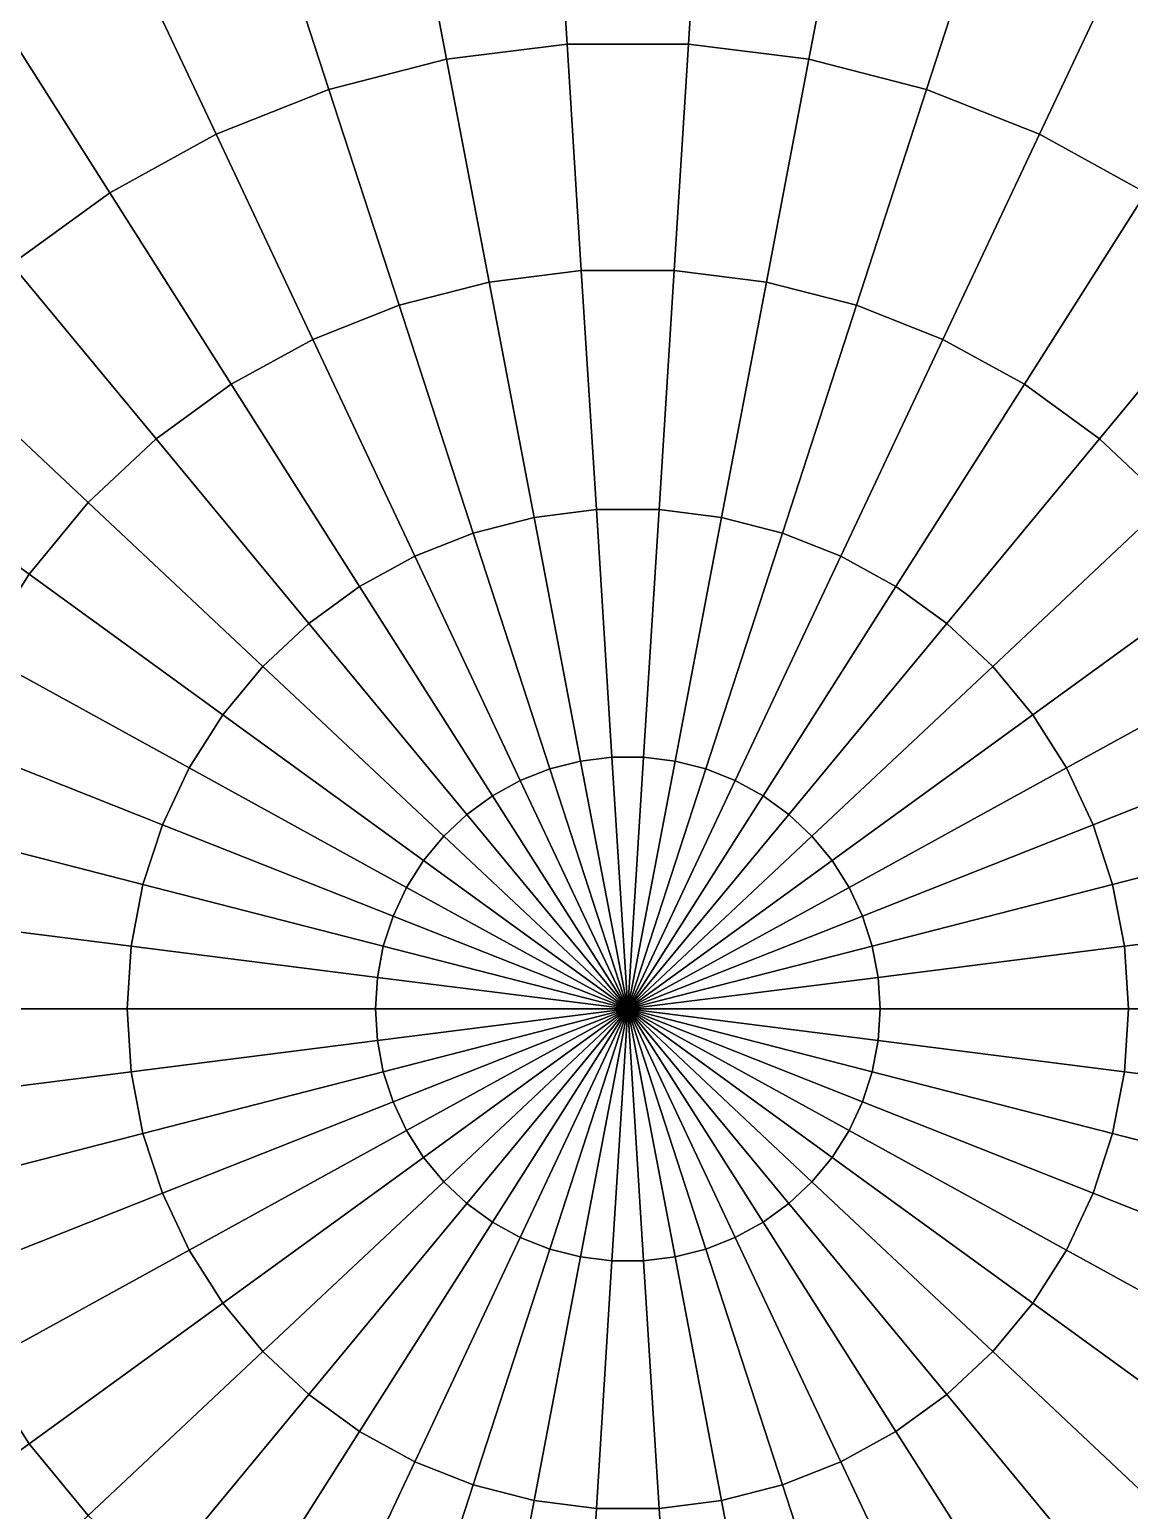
# Model space of a CAD drawing. Extents: x -1 to 5, y -1 to 5.
# Drawn here: x -0.309 to 0.259, y -0.259 to 0.507 of the extents above; entities that cross this region are included whole.
import ezdxf

# ---------------------------------------------------------------- set-up
doc = ezdxf.new("R2010")
doc.units = 0

msp = doc.modelspace()

# ---------------------------------------------------------------- linework, layer by layer
at = {"color": 31}
for points in [[(-0.0314, 0.49901, 0.86603), (-0.03822, 0.60756, 0.79335), (-0.11407, 0.59798, 0.79335), (-0.09369, 0.49114, 0.86603)], [(-0.03822, 0.60756, -0.79335), (-0.0314, 0.49901, -0.86603), (-0.09369, 0.49114, -0.86603), (-0.11407, 0.59798, -0.79335)], [(0.0314, 0.49901, 0.86603), (0.03822, 0.60756, 0.79335), (-0.03822, 0.60756, 0.79335), (-0.0314, 0.49901, 0.86603)], [(0.03822, 0.60756, -0.79335), (0.0314, 0.49901, -0.86603), (-0.0314, 0.49901, -0.86603), (-0.03822, 0.60756, -0.79335)], [(0.09369, 0.49114, 0.86603), (0.11407, 0.59798, 0.79335), (0.03822, 0.60756, 0.79335), (0.0314, 0.49901, 0.86603)], [(0.11407, 0.59798, -0.79335), (0.09369, 0.49114, -0.86603), (0.0314, 0.49901, -0.86603), (0.03822, 0.60756, -0.79335)], [(-0.09369, 0.49114, 0.86603), (-0.11407, 0.59798, 0.79335), (-0.18812, 0.57897, 0.79335), (-0.15451, 0.47553, 0.86603)], [(-0.11407, 0.59798, -0.79335), (-0.09369, 0.49114, -0.86603), (-0.15451, 0.47553, -0.86603), (-0.18812, 0.57897, -0.79335)], [(0.15451, 0.47553, 0.86603), (0.18812, 0.57897, 0.79335), (0.11407, 0.59798, 0.79335), (0.09369, 0.49114, 0.86603)], [(0.18812, 0.57897, -0.79335), (0.15451, 0.47553, -0.86603), (0.09369, 0.49114, -0.86603), (0.11407, 0.59798, -0.79335)], [(-0.15451, 0.47553, 0.86603), (-0.18812, 0.57897, 0.79335), (-0.2592, 0.55082, 0.79335), (-0.21289, 0.45241, 0.86603)], [(-0.18812, 0.57897, -0.79335), (-0.15451, 0.47553, -0.86603), (-0.21289, 0.45241, -0.86603), (-0.2592, 0.55082, -0.79335)], [(0.21289, 0.45241, 0.86603), (0.2592, 0.55082, 0.79335), (0.18812, 0.57897, 0.79335), (0.15451, 0.47553, 0.86603)], [(0.2592, 0.55082, -0.79335), (0.21289, 0.45241, -0.86603), (0.15451, 0.47553, -0.86603), (0.18812, 0.57897, -0.79335)], [(-0.21289, 0.45241, 0.86603), (-0.2592, 0.55082, 0.79335), (-0.32619, 0.51399, 0.79335), (-0.26791, 0.42216, 0.86603)], [(-0.2592, 0.55082, -0.79335), (-0.21289, 0.45241, -0.86603), (-0.26791, 0.42216, -0.86603), (-0.32619, 0.51399, -0.79335)], [(0.26791, 0.42216, 0.86603), (0.32619, 0.51399, 0.79335), (0.2592, 0.55082, 0.79335), (0.21289, 0.45241, 0.86603)], [(0.32619, 0.51399, -0.79335), (0.26791, 0.42216, -0.86603), (0.21289, 0.45241, -0.86603), (0.2592, 0.55082, -0.79335)], [(-0.26791, 0.42216, 0.86603), (-0.32619, 0.51399, 0.79335), (-0.38804, 0.46906, 0.79335), (-0.31871, 0.38526, 0.86603)], [(-0.32619, 0.51399, -0.79335), (-0.26791, 0.42216, -0.86603), (-0.31871, 0.38526, -0.86603), (-0.38804, 0.46906, -0.79335)], [(-0.02403, 0.38193, 0.92388), (-0.0314, 0.49901, 0.86603), (-0.09369, 0.49114, 0.86603), (-0.07171, 0.37591, 0.92388)], [(-0.0314, 0.49901, -0.86603), (-0.02403, 0.38193, -0.92388), (-0.07171, 0.37591, -0.92388), (-0.09369, 0.49114, -0.86603)], [(0.02403, 0.38193, 0.92388), (0.0314, 0.49901, 0.86603), (-0.0314, 0.49901, 0.86603), (-0.02403, 0.38193, 0.92388)], [(0.0314, 0.49901, -0.86603), (0.02403, 0.38193, -0.92388), (-0.02403, 0.38193, -0.92388), (-0.0314, 0.49901, -0.86603)], [(0.07171, 0.37591, 0.92388), (0.09369, 0.49114, 0.86603), (0.0314, 0.49901, 0.86603), (0.02403, 0.38193, 0.92388)], [(0.09369, 0.49114, -0.86603), (0.07171, 0.37591, -0.92388), (0.02403, 0.38193, -0.92388), (0.0314, 0.49901, -0.86603)], [(-0.07171, 0.37591, 0.92388), (-0.09369, 0.49114, 0.86603), (-0.15451, 0.47553, 0.86603), (-0.11826, 0.36395, 0.92388)], [(-0.09369, 0.49114, -0.86603), (-0.07171, 0.37591, -0.92388), (-0.11826, 0.36395, -0.92388), (-0.15451, 0.47553, -0.86603)], [(0.11826, 0.36395, 0.92388), (0.15451, 0.47553, 0.86603), (0.09369, 0.49114, 0.86603), (0.07171, 0.37591, 0.92388)], [(0.15451, 0.47553, -0.86603), (0.11826, 0.36395, -0.92388), (0.07171, 0.37591, -0.92388), (0.09369, 0.49114, -0.86603)], [(-0.11826, 0.36395, 0.92388), (-0.15451, 0.47553, 0.86603), (-0.21289, 0.45241, 0.86603), (-0.16294, 0.34626, 0.92388)], [(-0.15451, 0.47553, -0.86603), (-0.11826, 0.36395, -0.92388), (-0.16294, 0.34626, -0.92388), (-0.21289, 0.45241, -0.86603)], [(0.16294, 0.34626, 0.92388), (0.21289, 0.45241, 0.86603), (0.15451, 0.47553, 0.86603), (0.11826, 0.36395, 0.92388)], [(0.21289, 0.45241, -0.86603), (0.16294, 0.34626, -0.92388), (0.11826, 0.36395, -0.92388), (0.15451, 0.47553, -0.86603)], [(-0.16294, 0.34626, 0.92388), (-0.21289, 0.45241, 0.86603), (-0.26791, 0.42216, 0.86603), (-0.20505, 0.32311, 0.92388)], [(-0.21289, 0.45241, -0.86603), (-0.16294, 0.34626, -0.92388), (-0.20505, 0.32311, -0.92388), (-0.26791, 0.42216, -0.86603)], [(0.20505, 0.32311, 0.92388), (0.26791, 0.42216, 0.86603), (0.21289, 0.45241, 0.86603), (0.16294, 0.34626, 0.92388)], [(0.26791, 0.42216, -0.86603), (0.20505, 0.32311, -0.92388), (0.16294, 0.34626, -0.92388), (0.21289, 0.45241, -0.86603)], [(-0.20505, 0.32311, 0.92388), (-0.26791, 0.42216, 0.86603), (-0.31871, 0.38526, 0.86603), (-0.24393, 0.29486, 0.92388)], [(-0.26791, 0.42216, -0.86603), (-0.20505, 0.32311, -0.92388), (-0.24393, 0.29486, -0.92388), (-0.31871, 0.38526, -0.86603)], [(0.24393, 0.29486, 0.92388), (0.31871, 0.38526, 0.86603), (0.26791, 0.42216, 0.86603), (0.20505, 0.32311, 0.92388)], [(0.31871, 0.38526, -0.86603), (0.24393, 0.29486, -0.92388), (0.20505, 0.32311, -0.92388), (0.26791, 0.42216, -0.86603)], [(-0.24393, 0.29486, 0.92388), (-0.31871, 0.38526, 0.86603), (-0.36448, 0.34227, 0.86603), (-0.27896, 0.26196, 0.92388)], [(-0.31871, 0.38526, -0.86603), (-0.24393, 0.29486, -0.92388), (-0.27896, 0.26196, -0.92388), (-0.36448, 0.34227, -0.86603)], [(0.27896, 0.26196, 0.92388), (0.36448, 0.34227, 0.86603), (0.31871, 0.38526, 0.86603), (0.24393, 0.29486, 0.92388)], [(0.36448, 0.34227, -0.86603), (0.27896, 0.26196, -0.92388), (0.24393, 0.29486, -0.92388), (0.31871, 0.38526, -0.86603)], [(-0.0485, 0.25423, 0.96593), (-0.07171, 0.37591, 0.92388), (-0.11826, 0.36395, 0.92388), (-0.07998, 0.24615, 0.96593)], [(-0.07171, 0.37591, -0.92388), (-0.0485, 0.25423, -0.96593), (-0.07998, 0.24615, -0.96593), (-0.11826, 0.36395, -0.92388)], [(-0.01625, 0.25831, 0.96593), (-0.02403, 0.38193, 0.92388), (-0.07171, 0.37591, 0.92388), (-0.0485, 0.25423, 0.96593)], [(-0.02403, 0.38193, -0.92388), (-0.01625, 0.25831, -0.96593), (-0.0485, 0.25423, -0.96593), (-0.07171, 0.37591, -0.92388)], [(0.01625, 0.25831, 0.96593), (0.02403, 0.38193, 0.92388), (-0.02403, 0.38193, 0.92388), (-0.01625, 0.25831, 0.96593)], [(0.02403, 0.38193, -0.92388), (0.01625, 0.25831, -0.96593), (-0.01625, 0.25831, -0.96593), (-0.02403, 0.38193, -0.92388)], [(0.0485, 0.25423, 0.96593), (0.07171, 0.37591, 0.92388), (0.02403, 0.38193, 0.92388), (0.01625, 0.25831, 0.96593)], [(0.07171, 0.37591, -0.92388), (0.0485, 0.25423, -0.96593), (0.01625, 0.25831, -0.96593), (0.02403, 0.38193, -0.92388)], [(0.07998, 0.24615, 0.96593), (0.11826, 0.36395, 0.92388), (0.07171, 0.37591, 0.92388), (0.0485, 0.25423, 0.96593)], [(0.11826, 0.36395, -0.92388), (0.07998, 0.24615, -0.96593), (0.0485, 0.25423, -0.96593), (0.07171, 0.37591, -0.92388)], [(-0.07998, 0.24615, 0.96593), (-0.11826, 0.36395, 0.92388), (-0.16294, 0.34626, 0.92388), (-0.1102, 0.23419, 0.96593)], [(-0.11826, 0.36395, -0.92388), (-0.07998, 0.24615, -0.96593), (-0.1102, 0.23419, -0.96593), (-0.16294, 0.34626, -0.92388)], [(0.1102, 0.23419, 0.96593), (0.16294, 0.34626, 0.92388), (0.11826, 0.36395, 0.92388), (0.07998, 0.24615, 0.96593)], [(0.16294, 0.34626, -0.92388), (0.1102, 0.23419, -0.96593), (0.07998, 0.24615, -0.96593), (0.11826, 0.36395, -0.92388)], [(-0.1102, 0.23419, 0.96593), (-0.16294, 0.34626, 0.92388), (-0.20505, 0.32311, 0.92388), (-0.13868, 0.21853, 0.96593)], [(-0.16294, 0.34626, -0.92388), (-0.1102, 0.23419, -0.96593), (-0.13868, 0.21853, -0.96593), (-0.20505, 0.32311, -0.92388)], [(0.13868, 0.21853, 0.96593), (0.20505, 0.32311, 0.92388), (0.16294, 0.34626, 0.92388), (0.1102, 0.23419, 0.96593)], [(0.20505, 0.32311, -0.92388), (0.13868, 0.21853, -0.96593), (0.1102, 0.23419, -0.96593), (0.16294, 0.34626, -0.92388)], [(-0.27896, 0.26196, 0.92388), (-0.36448, 0.34227, 0.86603), (-0.40451, 0.29389, 0.86603), (-0.3096, 0.22494, 0.92388)], [(-0.36448, 0.34227, -0.86603), (-0.27896, 0.26196, -0.92388), (-0.3096, 0.22494, -0.92388), (-0.40451, 0.29389, -0.86603)], [(-0.13868, 0.21853, 0.96593), (-0.20505, 0.32311, 0.92388), (-0.24393, 0.29486, 0.92388), (-0.16498, 0.19942, 0.96593)], [(-0.20505, 0.32311, -0.92388), (-0.13868, 0.21853, -0.96593), (-0.16498, 0.19942, -0.96593), (-0.24393, 0.29486, -0.92388)], [(0.16498, 0.19942, 0.96593), (0.24393, 0.29486, 0.92388), (0.20505, 0.32311, 0.92388), (0.13868, 0.21853, 0.96593)], [(0.24393, 0.29486, -0.92388), (0.16498, 0.19942, -0.96593), (0.13868, 0.21853, -0.96593), (0.20505, 0.32311, -0.92388)], [(-0.16498, 0.19942, 0.96593), (-0.24393, 0.29486, 0.92388), (-0.27896, 0.26196, 0.92388), (-0.18867, 0.17717, 0.96593)], [(-0.24393, 0.29486, -0.92388), (-0.16498, 0.19942, -0.96593), (-0.18867, 0.17717, -0.96593), (-0.27896, 0.26196, -0.92388)], [(0.18867, 0.17717, 0.96593), (0.27896, 0.26196, 0.92388), (0.24393, 0.29486, 0.92388), (0.16498, 0.19942, 0.96593)], [(0.27896, 0.26196, -0.92388), (0.18867, 0.17717, -0.96593), (0.16498, 0.19942, -0.96593), (0.24393, 0.29486, -0.92388)], [(-0.18867, 0.17717, 0.96593), (-0.27896, 0.26196, 0.92388), (-0.3096, 0.22494, 0.92388), (-0.20939, 0.15213, 0.96593)], [(-0.27896, 0.26196, -0.92388), (-0.18867, 0.17717, -0.96593), (-0.20939, 0.15213, -0.96593), (-0.3096, 0.22494, -0.92388)], [(0.20939, 0.15213, 0.96593), (0.3096, 0.22494, 0.92388), (0.27896, 0.26196, 0.92388), (0.18867, 0.17717, 0.96593)], [(0.3096, 0.22494, -0.92388), (0.20939, 0.15213, -0.96593), (0.18867, 0.17717, -0.96593), (0.27896, 0.26196, -0.92388)], [(-0.02446, 0.12821, 0.99144), (-0.0485, 0.25423, 0.96593), (-0.07998, 0.24615, 0.96593), (-0.04033, 0.12414, 0.99144)], [(-0.0485, 0.25423, -0.96593), (-0.02446, 0.12821, -0.99144), (-0.04033, 0.12414, -0.99144), (-0.07998, 0.24615, -0.96593)], [(-0.0082, 0.13027, 0.99144), (-0.01625, 0.25831, 0.96593), (-0.0485, 0.25423, 0.96593), (-0.02446, 0.12821, 0.99144)], [(-0.01625, 0.25831, -0.96593), (-0.0082, 0.13027, -0.99144), (-0.02446, 0.12821, -0.99144), (-0.0485, 0.25423, -0.96593)], [(0.0082, 0.13027, 0.99144), (0.01625, 0.25831, 0.96593), (-0.01625, 0.25831, 0.96593), (-0.0082, 0.13027, 0.99144)], [(0.01625, 0.25831, -0.96593), (0.0082, 0.13027, -0.99144), (-0.0082, 0.13027, -0.99144), (-0.01625, 0.25831, -0.96593)], [(0.02446, 0.12821, 0.99144), (0.0485, 0.25423, 0.96593), (0.01625, 0.25831, 0.96593), (0.0082, 0.13027, 0.99144)], [(0.0485, 0.25423, -0.96593), (0.02446, 0.12821, -0.99144), (0.0082, 0.13027, -0.99144), (0.01625, 0.25831, -0.96593)], [(0.04033, 0.12414, 0.99144), (0.07998, 0.24615, 0.96593), (0.0485, 0.25423, 0.96593), (0.02446, 0.12821, 0.99144)], [(0.07998, 0.24615, -0.96593), (0.04033, 0.12414, -0.99144), (0.02446, 0.12821, -0.99144), (0.0485, 0.25423, -0.96593)], [(-0.04033, 0.12414, 0.99144), (-0.07998, 0.24615, 0.96593), (-0.1102, 0.23419, 0.96593), (-0.05558, 0.1181, 0.99144)], [(-0.07998, 0.24615, -0.96593), (-0.04033, 0.12414, -0.99144), (-0.05558, 0.1181, -0.99144), (-0.1102, 0.23419, -0.96593)], [(0.05558, 0.1181, 0.99144), (0.1102, 0.23419, 0.96593), (0.07998, 0.24615, 0.96593), (0.04033, 0.12414, 0.99144)], [(0.1102, 0.23419, -0.96593), (0.05558, 0.1181, -0.99144), (0.04033, 0.12414, -0.99144), (0.07998, 0.24615, -0.96593)], [(-0.05558, 0.1181, 0.99144), (-0.1102, 0.23419, 0.96593), (-0.13868, 0.21853, 0.96593), (-0.06994, 0.11021, 0.99144)], [(-0.1102, 0.23419, -0.96593), (-0.05558, 0.1181, -0.99144), (-0.06994, 0.11021, -0.99144), (-0.13868, 0.21853, -0.96593)], [(0.06994, 0.11021, 0.99144), (0.13868, 0.21853, 0.96593), (0.1102, 0.23419, 0.96593), (0.05558, 0.1181, 0.99144)], [(0.13868, 0.21853, -0.96593), (0.06994, 0.11021, -0.99144), (0.05558, 0.1181, -0.99144), (0.1102, 0.23419, -0.96593)], [(-0.20939, 0.15213, 0.96593), (-0.3096, 0.22494, 0.92388), (-0.33535, 0.18436, 0.92388), (-0.2268, 0.12469, 0.96593)], [(-0.3096, 0.22494, -0.92388), (-0.20939, 0.15213, -0.96593), (-0.2268, 0.12469, -0.96593), (-0.33535, 0.18436, -0.92388)], [(0.2268, 0.12469, 0.96593), (0.33535, 0.18436, 0.92388), (0.3096, 0.22494, 0.92388), (0.20939, 0.15213, 0.96593)], [(0.33535, 0.18436, -0.92388), (0.2268, 0.12469, -0.96593), (0.20939, 0.15213, -0.96593), (0.3096, 0.22494, -0.92388)], [(-0.06994, 0.11021, 0.99144), (-0.13868, 0.21853, 0.96593), (-0.16498, 0.19942, 0.96593), (-0.0832, 0.10057, 0.99144)], [(-0.13868, 0.21853, -0.96593), (-0.06994, 0.11021, -0.99144), (-0.0832, 0.10057, -0.99144), (-0.16498, 0.19942, -0.96593)], [(0.0832, 0.10057, 0.99144), (0.16498, 0.19942, 0.96593), (0.13868, 0.21853, 0.96593), (0.06994, 0.11021, 0.99144)], [(0.16498, 0.19942, -0.96593), (0.0832, 0.10057, -0.99144), (0.06994, 0.11021, -0.99144), (0.13868, 0.21853, -0.96593)], [(-0.0832, 0.10057, 0.99144), (-0.16498, 0.19942, 0.96593), (-0.18867, 0.17717, 0.96593), (-0.09515, 0.08935, 0.99144)], [(-0.16498, 0.19942, -0.96593), (-0.0832, 0.10057, -0.99144), (-0.09515, 0.08935, -0.99144), (-0.18867, 0.17717, -0.96593)], [(0.09515, 0.08935, 0.99144), (0.18867, 0.17717, 0.96593), (0.16498, 0.19942, 0.96593), (0.0832, 0.10057, 0.99144)], [(0.18867, 0.17717, -0.96593), (0.09515, 0.08935, -0.99144), (0.0832, 0.10057, -0.99144), (0.16498, 0.19942, -0.96593)], [(-0.2268, 0.12469, 0.96593), (-0.33535, 0.18436, 0.92388), (-0.35581, 0.14088, 0.92388), (-0.24064, 0.09528, 0.96593)], [(-0.33535, 0.18436, -0.92388), (-0.2268, 0.12469, -0.96593), (-0.24064, 0.09528, -0.96593), (-0.35581, 0.14088, -0.92388)], [(0.24064, 0.09528, 0.96593), (0.35581, 0.14088, 0.92388), (0.33535, 0.18436, 0.92388), (0.2268, 0.12469, 0.96593)], [(0.35581, 0.14088, -0.92388), (0.24064, 0.09528, -0.96593), (0.2268, 0.12469, -0.96593), (0.33535, 0.18436, -0.92388)], [(-0.09515, 0.08935, 0.99144), (-0.18867, 0.17717, 0.96593), (-0.20939, 0.15213, 0.96593), (-0.1056, 0.07672, 0.99144)], [(-0.18867, 0.17717, -0.96593), (-0.09515, 0.08935, -0.99144), (-0.1056, 0.07672, -0.99144), (-0.20939, 0.15213, -0.96593)], [(0.1056, 0.07672, 0.99144), (0.20939, 0.15213, 0.96593), (0.18867, 0.17717, 0.96593), (0.09515, 0.08935, 0.99144)], [(0.20939, 0.15213, -0.96593), (0.1056, 0.07672, -0.99144), (0.09515, 0.08935, -0.99144), (0.18867, 0.17717, -0.96593)], [(-0.1056, 0.07672, 0.99144), (-0.20939, 0.15213, 0.96593), (-0.2268, 0.12469, 0.96593), (-0.11438, 0.06288, 0.99144)], [(-0.20939, 0.15213, -0.96593), (-0.1056, 0.07672, -0.99144), (-0.11438, 0.06288, -0.99144), (-0.2268, 0.12469, -0.96593)], [(0.11438, 0.06288, 0.99144), (0.2268, 0.12469, 0.96593), (0.20939, 0.15213, 0.96593), (0.1056, 0.07672, 0.99144)], [(0.2268, 0.12469, -0.96593), (0.11438, 0.06288, -0.99144), (0.1056, 0.07672, -0.99144), (0.20939, 0.15213, -0.96593)], [(-0.24064, 0.09528, 0.96593), (-0.35581, 0.14088, 0.92388), (-0.37066, 0.09517, 0.92388), (-0.25069, 0.06437, 0.96593)], [(-0.35581, 0.14088, -0.92388), (-0.24064, 0.09528, -0.96593), (-0.25069, 0.06437, -0.96593), (-0.37066, 0.09517, -0.92388)], [(0.25069, 0.06437, 0.96593), (0.37066, 0.09517, 0.92388), (0.35581, 0.14088, 0.92388), (0.24064, 0.09528, 0.96593)], [(0.37066, 0.09517, -0.92388), (0.25069, 0.06437, -0.96593), (0.24064, 0.09528, -0.96593), (0.35581, 0.14088, -0.92388)], [(0, 0, 1), (-0.0082, 0.13027, 0.99144), (-0.02446, 0.12821, 0.99144), (0, 0, 1)], [(-0.0082, 0.13027, -0.99144), (0, 0, -1), (0, 0, -1), (-0.02446, 0.12821, -0.99144)], [(0, 0, 1), (0.0082, 0.13027, 0.99144), (-0.0082, 0.13027, 0.99144), (0, 0, 1)], [(0.0082, 0.13027, -0.99144), (0, 0, -1), (0, 0, -1), (-0.0082, 0.13027, -0.99144)], [(0, 0, 1), (0.02446, 0.12821, 0.99144), (0.0082, 0.13027, 0.99144), (0, 0, 1)], [(0.02446, 0.12821, -0.99144), (0, 0, -1), (0, 0, -1), (0.0082, 0.13027, -0.99144)], [(-0.11438, 0.06288, 0.99144), (-0.2268, 0.12469, 0.96593), (-0.24064, 0.09528, 0.96593), (-0.12136, 0.04805, 0.99144)], [(-0.2268, 0.12469, -0.96593), (-0.11438, 0.06288, -0.99144), (-0.12136, 0.04805, -0.99144), (-0.24064, 0.09528, -0.96593)], [(0, 0, 1), (-0.04033, 0.12414, 0.99144), (-0.05558, 0.1181, 0.99144), (0, 0, 1)], [(-0.04033, 0.12414, -0.99144), (0, 0, -1), (0, 0, -1), (-0.05558, 0.1181, -0.99144)], [(0, 0, 1), (-0.02446, 0.12821, 0.99144), (-0.04033, 0.12414, 0.99144), (0, 0, 1)], [(-0.02446, 0.12821, -0.99144), (0, 0, -1), (0, 0, -1), (-0.04033, 0.12414, -0.99144)], [(0, 0, 1), (0.04033, 0.12414, 0.99144), (0.02446, 0.12821, 0.99144), (0, 0, 1)], [(0.04033, 0.12414, -0.99144), (0, 0, -1), (0, 0, -1), (0.02446, 0.12821, -0.99144)], [(0, 0, 1), (0.05558, 0.1181, 0.99144), (0.04033, 0.12414, 0.99144), (0, 0, 1)], [(0.05558, 0.1181, -0.99144), (0, 0, -1), (0, 0, -1), (0.04033, 0.12414, -0.99144)], [(0.12136, 0.04805, 0.99144), (0.24064, 0.09528, 0.96593), (0.2268, 0.12469, 0.96593), (0.11438, 0.06288, 0.99144)], [(0.24064, 0.09528, -0.96593), (0.12136, 0.04805, -0.99144), (0.11438, 0.06288, -0.99144), (0.2268, 0.12469, -0.96593)], [(0, 0, 1), (-0.05558, 0.1181, 0.99144), (-0.06994, 0.11021, 0.99144), (0, 0, 1)], [(-0.05558, 0.1181, -0.99144), (0, 0, -1), (0, 0, -1), (-0.06994, 0.11021, -0.99144)], [(0, 0, 1), (0.06994, 0.11021, 0.99144), (0.05558, 0.1181, 0.99144), (0, 0, 1)], [(0.06994, 0.11021, -0.99144), (0, 0, -1), (0, 0, -1), (0.05558, 0.1181, -0.99144)], [(0, 0, 1), (-0.06994, 0.11021, 0.99144), (-0.0832, 0.10057, 0.99144), (0, 0, 1)], [(-0.06994, 0.11021, -0.99144), (0, 0, -1), (0, 0, -1), (-0.0832, 0.10057, -0.99144)], [(0, 0, 1), (0.0832, 0.10057, 0.99144), (0.06994, 0.11021, 0.99144), (0, 0, 1)], [(0.0832, 0.10057, -0.99144), (0, 0, -1), (0, 0, -1), (0.06994, 0.11021, -0.99144)], [(0, 0, 1), (-0.0832, 0.10057, 0.99144), (-0.09515, 0.08935, 0.99144), (0, 0, 1)], [(-0.0832, 0.10057, -0.99144), (0, 0, -1), (0, 0, -1), (-0.09515, 0.08935, -0.99144)], [(0, 0, 1), (0.09515, 0.08935, 0.99144), (0.0832, 0.10057, 0.99144), (0, 0, 1)], [(0.09515, 0.08935, -0.99144), (0, 0, -1), (0, 0, -1), (0.0832, 0.10057, -0.99144)], [(-0.25069, 0.06437, 0.96593), (-0.37066, 0.09517, 0.92388), (-0.37967, 0.04796, 0.92388), (-0.25678, 0.03244, 0.96593)], [(-0.37066, 0.09517, -0.92388), (-0.25069, 0.06437, -0.96593), (-0.25678, 0.03244, -0.96593), (-0.37967, 0.04796, -0.92388)], [(-0.12136, 0.04805, 0.99144), (-0.24064, 0.09528, 0.96593), (-0.25069, 0.06437, 0.96593), (-0.12643, 0.03246, 0.99144)], [(-0.24064, 0.09528, -0.96593), (-0.12136, 0.04805, -0.99144), (-0.12643, 0.03246, -0.99144), (-0.25069, 0.06437, -0.96593)], [(0.12643, 0.03246, 0.99144), (0.25069, 0.06437, 0.96593), (0.24064, 0.09528, 0.96593), (0.12136, 0.04805, 0.99144)], [(0.25069, 0.06437, -0.96593), (0.12643, 0.03246, -0.99144), (0.12136, 0.04805, -0.99144), (0.24064, 0.09528, -0.96593)], [(0.25678, 0.03244, 0.96593), (0.37967, 0.04796, 0.92388), (0.37066, 0.09517, 0.92388), (0.25069, 0.06437, 0.96593)], [(0.37967, 0.04796, -0.92388), (0.25678, 0.03244, -0.96593), (0.25069, 0.06437, -0.96593), (0.37066, 0.09517, -0.92388)], [(0, 0, 1), (-0.09515, 0.08935, 0.99144), (-0.1056, 0.07672, 0.99144), (0, 0, 1)], [(-0.09515, 0.08935, -0.99144), (0, 0, -1), (0, 0, -1), (-0.1056, 0.07672, -0.99144)], [(0, 0, 1), (0.1056, 0.07672, 0.99144), (0.09515, 0.08935, 0.99144), (0, 0, 1)], [(0.1056, 0.07672, -0.99144), (0, 0, -1), (0, 0, -1), (0.09515, 0.08935, -0.99144)], [(0, 0, 1), (-0.1056, 0.07672, 0.99144), (-0.11438, 0.06288, 0.99144), (0, 0, 1)], [(-0.1056, 0.07672, -0.99144), (0, 0, -1), (0, 0, -1), (-0.11438, 0.06288, -0.99144)], [(0, 0, 1), (0.11438, 0.06288, 0.99144), (0.1056, 0.07672, 0.99144), (0, 0, 1)], [(0.11438, 0.06288, -0.99144), (0, 0, -1), (0, 0, -1), (0.1056, 0.07672, -0.99144)], [(-0.12643, 0.03246, 0.99144), (-0.25069, 0.06437, 0.96593), (-0.25678, 0.03244, 0.96593), (-0.1295, 0.01636, 0.99144)], [(-0.25069, 0.06437, -0.96593), (-0.12643, 0.03246, -0.99144), (-0.1295, 0.01636, -0.99144), (-0.25678, 0.03244, -0.96593)], [(0, 0, 1), (-0.11438, 0.06288, 0.99144), (-0.12136, 0.04805, 0.99144), (0, 0, 1)], [(-0.11438, 0.06288, -0.99144), (0, 0, -1), (0, 0, -1), (-0.12136, 0.04805, -0.99144)], [(0, 0, 1), (0.12136, 0.04805, 0.99144), (0.11438, 0.06288, 0.99144), (0, 0, 1)], [(0.12136, 0.04805, -0.99144), (0, 0, -1), (0, 0, -1), (0.11438, 0.06288, -0.99144)], [(0.1295, 0.01636, 0.99144), (0.25678, 0.03244, 0.96593), (0.25069, 0.06437, 0.96593), (0.12643, 0.03246, 0.99144)], [(0.25678, 0.03244, -0.96593), (0.1295, 0.01636, -0.99144), (0.12643, 0.03246, -0.99144), (0.25069, 0.06437, -0.96593)], [(-0.25678, 0.03244, 0.96593), (-0.37967, 0.04796, 0.92388), (-0.38268, 0, 0.92388), (-0.25882, 0, 0.96593)], [(-0.37967, 0.04796, -0.92388), (-0.25678, 0.03244, -0.96593), (-0.25882, 0, -0.96593), (-0.38268, 0, -0.92388)], [(0, 0, 1), (-0.12136, 0.04805, 0.99144), (-0.12643, 0.03246, 0.99144), (0, 0, 1)], [(-0.12136, 0.04805, -0.99144), (0, 0, -1), (0, 0, -1), (-0.12643, 0.03246, -0.99144)], [(0, 0, 1), (0.12643, 0.03246, 0.99144), (0.12136, 0.04805, 0.99144), (0, 0, 1)], [(0.12643, 0.03246, -0.99144), (0, 0, -1), (0, 0, -1), (0.12136, 0.04805, -0.99144)], [(0.25882, 0, 0.96593), (0.38268, 0, 0.92388), (0.37967, 0.04796, 0.92388), (0.25678, 0.03244, 0.96593)], [(0.38268, 0, -0.92388), (0.25882, 0, -0.96593), (0.25678, 0.03244, -0.96593), (0.37967, 0.04796, -0.92388)], [(-0.1295, 0.01636, 0.99144), (-0.25678, 0.03244, 0.96593), (-0.25882, 0, 0.96593), (-0.13053, 0, 0.99144)], [(-0.25678, 0.03244, -0.96593), (-0.1295, 0.01636, -0.99144), (-0.13053, 0, -0.99144), (-0.25882, 0, -0.96593)], [(0, 0, 1), (-0.12643, 0.03246, 0.99144), (-0.1295, 0.01636, 0.99144), (0, 0, 1)], [(-0.12643, 0.03246, -0.99144), (0, 0, -1), (0, 0, -1), (-0.1295, 0.01636, -0.99144)], [(0, 0, 1), (0.1295, 0.01636, 0.99144), (0.12643, 0.03246, 0.99144), (0, 0, 1)], [(0.1295, 0.01636, -0.99144), (0, 0, -1), (0, 0, -1), (0.12643, 0.03246, -0.99144)], [(0.13053, 0, 0.99144), (0.25882, 0, 0.96593), (0.25678, 0.03244, 0.96593), (0.1295, 0.01636, 0.99144)], [(0.25882, 0, -0.96593), (0.13053, 0, -0.99144), (0.1295, 0.01636, -0.99144), (0.25678, 0.03244, -0.96593)], [(0, 0, 1), (-0.1295, 0.01636, 0.99144), (-0.13053, 0, 0.99144), (0, 0, 1)], [(-0.1295, 0.01636, -0.99144), (0, 0, -1), (0, 0, -1), (-0.13053, 0, -0.99144)], [(0, 0, 1), (0.13053, 0, 0.99144), (0.1295, 0.01636, 0.99144), (0, 0, 1)], [(0.13053, 0, -0.99144), (0, 0, -1), (0, 0, -1), (0.1295, 0.01636, -0.99144)], [(-0.25882, 0, 0.96593), (-0.38268, 0, 0.92388), (-0.37967, -0.04796, 0.92388), (-0.25678, -0.03244, 0.96593)], [(-0.38268, 0, -0.92388), (-0.25882, 0, -0.96593), (-0.25678, -0.03244, -0.96593), (-0.37967, -0.04796, -0.92388)], [(-0.13053, 0, 0.99144), (-0.25882, 0, 0.96593), (-0.25678, -0.03244, 0.96593), (-0.1295, -0.01636, 0.99144)], [(-0.25882, 0, -0.96593), (-0.13053, 0, -0.99144), (-0.1295, -0.01636, -0.99144), (-0.25678, -0.03244, -0.96593)], [(0, 0, 1), (-0.13053, 0, 0.99144), (-0.1295, -0.01636, 0.99144), (0, 0, 1)], [(-0.13053, 0, -0.99144), (0, 0, -1), (0, 0, -1), (-0.1295, -0.01636, -0.99144)], [(0, 0, 1), (-0.1295, -0.01636, 0.99144), (-0.12643, -0.03246, 0.99144), (0, 0, 1)], [(-0.1295, -0.01636, -0.99144), (0, 0, -1), (0, 0, -1), (-0.12643, -0.03246, -0.99144)], [(0, 0, 1), (-0.12643, -0.03246, 0.99144), (-0.12136, -0.04805, 0.99144), (0, 0, 1)], [(-0.12643, -0.03246, -0.99144), (0, 0, -1), (0, 0, -1), (-0.12136, -0.04805, -0.99144)], [(0, 0, 1), (-0.12136, -0.04805, 0.99144), (-0.11438, -0.06288, 0.99144), (0, 0, 1)], [(-0.12136, -0.04805, -0.99144), (0, 0, -1), (0, 0, -1), (-0.11438, -0.06288, -0.99144)], [(0, 0, 1), (-0.11438, -0.06288, 0.99144), (-0.1056, -0.07672, 0.99144), (0, 0, 1)], [(-0.11438, -0.06288, -0.99144), (0, 0, -1), (0, 0, -1), (-0.1056, -0.07672, -0.99144)], [(0, 0, 1), (-0.1056, -0.07672, 0.99144), (-0.09515, -0.08935, 0.99144), (0, 0, 1)], [(-0.1056, -0.07672, -0.99144), (0, 0, -1), (0, 0, -1), (-0.09515, -0.08935, -0.99144)], [(0, 0, 1), (-0.09515, -0.08935, 0.99144), (-0.0832, -0.10057, 0.99144), (0, 0, 1)], [(-0.09515, -0.08935, -0.99144), (0, 0, -1), (0, 0, -1), (-0.0832, -0.10057, -0.99144)], [(0, 0, 1), (-0.0832, -0.10057, 0.99144), (-0.06994, -0.11021, 0.99144), (0, 0, 1)], [(-0.0832, -0.10057, -0.99144), (0, 0, -1), (0, 0, -1), (-0.06994, -0.11021, -0.99144)], [(0, 0, 1), (-0.06994, -0.11021, 0.99144), (-0.05558, -0.1181, 0.99144), (0, 0, 1)], [(-0.06994, -0.11021, -0.99144), (0, 0, -1), (0, 0, -1), (-0.05558, -0.1181, -0.99144)], [(0, 0, 1), (-0.05558, -0.1181, 0.99144), (-0.04033, -0.12414, 0.99144), (0, 0, 1)], [(-0.05558, -0.1181, -0.99144), (0, 0, -1), (0, 0, -1), (-0.04033, -0.12414, -0.99144)], [(0, 0, 1), (-0.04033, -0.12414, 0.99144), (-0.02446, -0.12821, 0.99144), (0, 0, 1)], [(-0.04033, -0.12414, -0.99144), (0, 0, -1), (0, 0, -1), (-0.02446, -0.12821, -0.99144)], [(0, 0, 1), (-0.02446, -0.12821, 0.99144), (-0.0082, -0.13027, 0.99144), (0, 0, 1)], [(-0.02446, -0.12821, -0.99144), (0, 0, -1), (0, 0, -1), (-0.0082, -0.13027, -0.99144)], [(0, 0, 1), (-0.0082, -0.13027, 0.99144), (0.0082, -0.13027, 0.99144), (0, 0, 1)], [(-0.0082, -0.13027, -0.99144), (0, 0, -1), (0, 0, -1), (0.0082, -0.13027, -0.99144)], [(0, 0, 1), (0.0082, -0.13027, 0.99144), (0.02446, -0.12821, 0.99144), (0, 0, 1)], [(0, 0, 1), (0.02446, -0.12821, 0.99144), (0.04033, -0.12414, 0.99144), (0, 0, 1)], [(0, 0, 1), (0.04033, -0.12414, 0.99144), (0.05558, -0.1181, 0.99144), (0, 0, 1)], [(0, 0, 1), (0.05558, -0.1181, 0.99144), (0.06994, -0.11021, 0.99144), (0, 0, 1)], [(0, 0, 1), (0.06994, -0.11021, 0.99144), (0.0832, -0.10057, 0.99144), (0, 0, 1)], [(0, 0, 1), (0.0832, -0.10057, 0.99144), (0.09515, -0.08935, 0.99144), (0, 0, 1)], [(0, 0, 1), (0.09515, -0.08935, 0.99144), (0.1056, -0.07672, 0.99144), (0, 0, 1)], [(0, 0, 1), (0.1056, -0.07672, 0.99144), (0.11438, -0.06288, 0.99144), (0, 0, 1)], [(0, 0, 1), (0.11438, -0.06288, 0.99144), (0.12136, -0.04805, 0.99144), (0, 0, 1)], [(0, 0, 1), (0.12136, -0.04805, 0.99144), (0.12643, -0.03246, 0.99144), (0, 0, 1)], [(0, 0, 1), (0.12643, -0.03246, 0.99144), (0.1295, -0.01636, 0.99144), (0, 0, 1)], [(0, 0, 1), (0.1295, -0.01636, 0.99144), (0.13053, 0, 0.99144), (0, 0, 1)], [(0.0082, -0.13027, -0.99144), (0, 0, -1), (0, 0, -1), (0.02446, -0.12821, -0.99144)], [(0.02446, -0.12821, -0.99144), (0, 0, -1), (0, 0, -1), (0.04033, -0.12414, -0.99144)], [(0.04033, -0.12414, -0.99144), (0, 0, -1), (0, 0, -1), (0.05558, -0.1181, -0.99144)], [(0.05558, -0.1181, -0.99144), (0, 0, -1), (0, 0, -1), (0.06994, -0.11021, -0.99144)], [(0.06994, -0.11021, -0.99144), (0, 0, -1), (0, 0, -1), (0.0832, -0.10057, -0.99144)], [(0.0832, -0.10057, -0.99144), (0, 0, -1), (0, 0, -1), (0.09515, -0.08935, -0.99144)], [(0.09515, -0.08935, -0.99144), (0, 0, -1), (0, 0, -1), (0.1056, -0.07672, -0.99144)], [(0.1056, -0.07672, -0.99144), (0, 0, -1), (0, 0, -1), (0.11438, -0.06288, -0.99144)], [(0.11438, -0.06288, -0.99144), (0, 0, -1), (0, 0, -1), (0.12136, -0.04805, -0.99144)], [(0.12136, -0.04805, -0.99144), (0, 0, -1), (0, 0, -1), (0.12643, -0.03246, -0.99144)], [(0.12643, -0.03246, -0.99144), (0, 0, -1), (0, 0, -1), (0.1295, -0.01636, -0.99144)], [(0.1295, -0.01636, -0.99144), (0, 0, -1), (0, 0, -1), (0.13053, 0, -0.99144)], [(0.1295, -0.01636, 0.99144), (0.25678, -0.03244, 0.96593), (0.25882, 0, 0.96593), (0.13053, 0, 0.99144)], [(0.25678, -0.03244, -0.96593), (0.1295, -0.01636, -0.99144), (0.13053, 0, -0.99144), (0.25882, 0, -0.96593)], [(0.25678, -0.03244, 0.96593), (0.37967, -0.04796, 0.92388), (0.38268, 0, 0.92388), (0.25882, 0, 0.96593)], [(0.37967, -0.04796, -0.92388), (0.25678, -0.03244, -0.96593), (0.25882, 0, -0.96593), (0.38268, 0, -0.92388)], [(-0.1295, -0.01636, 0.99144), (-0.25678, -0.03244, 0.96593), (-0.25069, -0.06437, 0.96593), (-0.12643, -0.03246, 0.99144)], [(-0.25678, -0.03244, -0.96593), (-0.1295, -0.01636, -0.99144), (-0.12643, -0.03246, -0.99144), (-0.25069, -0.06437, -0.96593)], [(0.12643, -0.03246, 0.99144), (0.25069, -0.06437, 0.96593), (0.25678, -0.03244, 0.96593), (0.1295, -0.01636, 0.99144)], [(0.25069, -0.06437, -0.96593), (0.12643, -0.03246, -0.99144), (0.1295, -0.01636, -0.99144), (0.25678, -0.03244, -0.96593)], [(-0.25678, -0.03244, 0.96593), (-0.37967, -0.04796, 0.92388), (-0.37066, -0.09517, 0.92388), (-0.25069, -0.06437, 0.96593)], [(-0.37967, -0.04796, -0.92388), (-0.25678, -0.03244, -0.96593), (-0.25069, -0.06437, -0.96593), (-0.37066, -0.09517, -0.92388)], [(-0.12643, -0.03246, 0.99144), (-0.25069, -0.06437, 0.96593), (-0.24064, -0.09528, 0.96593), (-0.12136, -0.04805, 0.99144)], [(-0.25069, -0.06437, -0.96593), (-0.12643, -0.03246, -0.99144), (-0.12136, -0.04805, -0.99144), (-0.24064, -0.09528, -0.96593)], [(0.12136, -0.04805, 0.99144), (0.24064, -0.09528, 0.96593), (0.25069, -0.06437, 0.96593), (0.12643, -0.03246, 0.99144)], [(0.24064, -0.09528, -0.96593), (0.12136, -0.04805, -0.99144), (0.12643, -0.03246, -0.99144), (0.25069, -0.06437, -0.96593)], [(0.25069, -0.06437, 0.96593), (0.37066, -0.09517, 0.92388), (0.37967, -0.04796, 0.92388), (0.25678, -0.03244, 0.96593)], [(0.37066, -0.09517, -0.92388), (0.25069, -0.06437, -0.96593), (0.25678, -0.03244, -0.96593), (0.37967, -0.04796, -0.92388)], [(-0.12136, -0.04805, 0.99144), (-0.24064, -0.09528, 0.96593), (-0.2268, -0.12469, 0.96593), (-0.11438, -0.06288, 0.99144)], [(-0.24064, -0.09528, -0.96593), (-0.12136, -0.04805, -0.99144), (-0.11438, -0.06288, -0.99144), (-0.2268, -0.12469, -0.96593)], [(0.11438, -0.06288, 0.99144), (0.2268, -0.12469, 0.96593), (0.24064, -0.09528, 0.96593), (0.12136, -0.04805, 0.99144)], [(0.2268, -0.12469, -0.96593), (0.11438, -0.06288, -0.99144), (0.12136, -0.04805, -0.99144), (0.24064, -0.09528, -0.96593)], [(-0.25069, -0.06437, 0.96593), (-0.37066, -0.09517, 0.92388), (-0.35581, -0.14088, 0.92388), (-0.24064, -0.09528, 0.96593)], [(-0.37066, -0.09517, -0.92388), (-0.25069, -0.06437, -0.96593), (-0.24064, -0.09528, -0.96593), (-0.35581, -0.14088, -0.92388)], [(-0.11438, -0.06288, 0.99144), (-0.2268, -0.12469, 0.96593), (-0.20939, -0.15213, 0.96593), (-0.1056, -0.07672, 0.99144)], [(-0.2268, -0.12469, -0.96593), (-0.11438, -0.06288, -0.99144), (-0.1056, -0.07672, -0.99144), (-0.20939, -0.15213, -0.96593)], [(0.1056, -0.07672, 0.99144), (0.20939, -0.15213, 0.96593), (0.2268, -0.12469, 0.96593), (0.11438, -0.06288, 0.99144)], [(0.20939, -0.15213, -0.96593), (0.1056, -0.07672, -0.99144), (0.11438, -0.06288, -0.99144), (0.2268, -0.12469, -0.96593)], [(0.24064, -0.09528, 0.96593), (0.35581, -0.14088, 0.92388), (0.37066, -0.09517, 0.92388), (0.25069, -0.06437, 0.96593)], [(0.35581, -0.14088, -0.92388), (0.24064, -0.09528, -0.96593), (0.25069, -0.06437, -0.96593), (0.37066, -0.09517, -0.92388)], [(-0.1056, -0.07672, 0.99144), (-0.20939, -0.15213, 0.96593), (-0.18867, -0.17717, 0.96593), (-0.09515, -0.08935, 0.99144)], [(-0.20939, -0.15213, -0.96593), (-0.1056, -0.07672, -0.99144), (-0.09515, -0.08935, -0.99144), (-0.18867, -0.17717, -0.96593)], [(0.09515, -0.08935, 0.99144), (0.18867, -0.17717, 0.96593), (0.20939, -0.15213, 0.96593), (0.1056, -0.07672, 0.99144)], [(0.18867, -0.17717, -0.96593), (0.09515, -0.08935, -0.99144), (0.1056, -0.07672, -0.99144), (0.20939, -0.15213, -0.96593)], [(-0.09515, -0.08935, 0.99144), (-0.18867, -0.17717, 0.96593), (-0.16498, -0.19942, 0.96593), (-0.0832, -0.10057, 0.99144)], [(-0.18867, -0.17717, -0.96593), (-0.09515, -0.08935, -0.99144), (-0.0832, -0.10057, -0.99144), (-0.16498, -0.19942, -0.96593)], [(0.0832, -0.10057, 0.99144), (0.16498, -0.19942, 0.96593), (0.18867, -0.17717, 0.96593), (0.09515, -0.08935, 0.99144)], [(0.16498, -0.19942, -0.96593), (0.0832, -0.10057, -0.99144), (0.09515, -0.08935, -0.99144), (0.18867, -0.17717, -0.96593)], [(-0.24064, -0.09528, 0.96593), (-0.35581, -0.14088, 0.92388), (-0.33535, -0.18436, 0.92388), (-0.2268, -0.12469, 0.96593)], [(-0.35581, -0.14088, -0.92388), (-0.24064, -0.09528, -0.96593), (-0.2268, -0.12469, -0.96593), (-0.33535, -0.18436, -0.92388)], [(0.2268, -0.12469, 0.96593), (0.33535, -0.18436, 0.92388), (0.35581, -0.14088, 0.92388), (0.24064, -0.09528, 0.96593)], [(0.33535, -0.18436, -0.92388), (0.2268, -0.12469, -0.96593), (0.24064, -0.09528, -0.96593), (0.35581, -0.14088, -0.92388)], [(-0.0832, -0.10057, 0.99144), (-0.16498, -0.19942, 0.96593), (-0.13868, -0.21853, 0.96593), (-0.06994, -0.11021, 0.99144)], [(-0.16498, -0.19942, -0.96593), (-0.0832, -0.10057, -0.99144), (-0.06994, -0.11021, -0.99144), (-0.13868, -0.21853, -0.96593)], [(0.06994, -0.11021, 0.99144), (0.13868, -0.21853, 0.96593), (0.16498, -0.19942, 0.96593), (0.0832, -0.10057, 0.99144)], [(0.13868, -0.21853, -0.96593), (0.06994, -0.11021, -0.99144), (0.0832, -0.10057, -0.99144), (0.16498, -0.19942, -0.96593)], [(-0.06994, -0.11021, 0.99144), (-0.13868, -0.21853, 0.96593), (-0.1102, -0.23419, 0.96593), (-0.05558, -0.1181, 0.99144)], [(-0.13868, -0.21853, -0.96593), (-0.06994, -0.11021, -0.99144), (-0.05558, -0.1181, -0.99144), (-0.1102, -0.23419, -0.96593)], [(0.05558, -0.1181, 0.99144), (0.1102, -0.23419, 0.96593), (0.13868, -0.21853, 0.96593), (0.06994, -0.11021, 0.99144)], [(0.1102, -0.23419, -0.96593), (0.05558, -0.1181, -0.99144), (0.06994, -0.11021, -0.99144), (0.13868, -0.21853, -0.96593)], [(-0.05558, -0.1181, 0.99144), (-0.1102, -0.23419, 0.96593), (-0.07998, -0.24615, 0.96593), (-0.04033, -0.12414, 0.99144)], [(-0.1102, -0.23419, -0.96593), (-0.05558, -0.1181, -0.99144), (-0.04033, -0.12414, -0.99144), (-0.07998, -0.24615, -0.96593)], [(0.04033, -0.12414, 0.99144), (0.07998, -0.24615, 0.96593), (0.1102, -0.23419, 0.96593), (0.05558, -0.1181, 0.99144)], [(0.07998, -0.24615, -0.96593), (0.04033, -0.12414, -0.99144), (0.05558, -0.1181, -0.99144), (0.1102, -0.23419, -0.96593)], [(-0.2268, -0.12469, 0.96593), (-0.33535, -0.18436, 0.92388), (-0.3096, -0.22494, 0.92388), (-0.20939, -0.15213, 0.96593)], [(-0.33535, -0.18436, -0.92388), (-0.2268, -0.12469, -0.96593), (-0.20939, -0.15213, -0.96593), (-0.3096, -0.22494, -0.92388)], [(-0.04033, -0.12414, 0.99144), (-0.07998, -0.24615, 0.96593), (-0.0485, -0.25423, 0.96593), (-0.02446, -0.12821, 0.99144)], [(-0.07998, -0.24615, -0.96593), (-0.04033, -0.12414, -0.99144), (-0.02446, -0.12821, -0.99144), (-0.0485, -0.25423, -0.96593)], [(-0.02446, -0.12821, 0.99144), (-0.0485, -0.25423, 0.96593), (-0.01625, -0.25831, 0.96593), (-0.0082, -0.13027, 0.99144)], [(-0.0485, -0.25423, -0.96593), (-0.02446, -0.12821, -0.99144), (-0.0082, -0.13027, -0.99144), (-0.01625, -0.25831, -0.96593)], [(0.0082, -0.13027, 0.99144), (0.01625, -0.25831, 0.96593), (0.0485, -0.25423, 0.96593), (0.02446, -0.12821, 0.99144)], [(0.01625, -0.25831, -0.96593), (0.0082, -0.13027, -0.99144), (0.02446, -0.12821, -0.99144), (0.0485, -0.25423, -0.96593)], [(0.02446, -0.12821, 0.99144), (0.0485, -0.25423, 0.96593), (0.07998, -0.24615, 0.96593), (0.04033, -0.12414, 0.99144)], [(0.0485, -0.25423, -0.96593), (0.02446, -0.12821, -0.99144), (0.04033, -0.12414, -0.99144), (0.07998, -0.24615, -0.96593)], [(0.20939, -0.15213, 0.96593), (0.3096, -0.22494, 0.92388), (0.33535, -0.18436, 0.92388), (0.2268, -0.12469, 0.96593)], [(0.3096, -0.22494, -0.92388), (0.20939, -0.15213, -0.96593), (0.2268, -0.12469, -0.96593), (0.33535, -0.18436, -0.92388)], [(-0.0082, -0.13027, 0.99144), (-0.01625, -0.25831, 0.96593), (0.01625, -0.25831, 0.96593), (0.0082, -0.13027, 0.99144)], [(-0.01625, -0.25831, -0.96593), (-0.0082, -0.13027, -0.99144), (0.0082, -0.13027, -0.99144), (0.01625, -0.25831, -0.96593)], [(-0.20939, -0.15213, 0.96593), (-0.3096, -0.22494, 0.92388), (-0.27896, -0.26196, 0.92388), (-0.18867, -0.17717, 0.96593)], [(-0.3096, -0.22494, -0.92388), (-0.20939, -0.15213, -0.96593), (-0.18867, -0.17717, -0.96593), (-0.27896, -0.26196, -0.92388)], [(0.18867, -0.17717, 0.96593), (0.27896, -0.26196, 0.92388), (0.3096, -0.22494, 0.92388), (0.20939, -0.15213, 0.96593)], [(0.27896, -0.26196, -0.92388), (0.18867, -0.17717, -0.96593), (0.20939, -0.15213, -0.96593), (0.3096, -0.22494, -0.92388)], [(-0.18867, -0.17717, 0.96593), (-0.27896, -0.26196, 0.92388), (-0.24393, -0.29486, 0.92388), (-0.16498, -0.19942, 0.96593)], [(-0.27896, -0.26196, -0.92388), (-0.18867, -0.17717, -0.96593), (-0.16498, -0.19942, -0.96593), (-0.24393, -0.29486, -0.92388)], [(0.16498, -0.19942, 0.96593), (0.24393, -0.29486, 0.92388), (0.27896, -0.26196, 0.92388), (0.18867, -0.17717, 0.96593)], [(0.24393, -0.29486, -0.92388), (0.16498, -0.19942, -0.96593), (0.18867, -0.17717, -0.96593), (0.27896, -0.26196, -0.92388)], [(-0.16498, -0.19942, 0.96593), (-0.24393, -0.29486, 0.92388), (-0.20505, -0.32311, 0.92388), (-0.13868, -0.21853, 0.96593)], [(-0.24393, -0.29486, -0.92388), (-0.16498, -0.19942, -0.96593), (-0.13868, -0.21853, -0.96593), (-0.20505, -0.32311, -0.92388)], [(0.13868, -0.21853, 0.96593), (0.20505, -0.32311, 0.92388), (0.24393, -0.29486, 0.92388), (0.16498, -0.19942, 0.96593)], [(0.20505, -0.32311, -0.92388), (0.13868, -0.21853, -0.96593), (0.16498, -0.19942, -0.96593), (0.24393, -0.29486, -0.92388)], [(-0.13868, -0.21853, 0.96593), (-0.20505, -0.32311, 0.92388), (-0.16294, -0.34626, 0.92388), (-0.1102, -0.23419, 0.96593)], [(-0.20505, -0.32311, -0.92388), (-0.13868, -0.21853, -0.96593), (-0.1102, -0.23419, -0.96593), (-0.16294, -0.34626, -0.92388)], [(0.1102, -0.23419, 0.96593), (0.16294, -0.34626, 0.92388), (0.20505, -0.32311, 0.92388), (0.13868, -0.21853, 0.96593)], [(0.16294, -0.34626, -0.92388), (0.1102, -0.23419, -0.96593), (0.13868, -0.21853, -0.96593), (0.20505, -0.32311, -0.92388)], [(-0.3096, -0.22494, 0.92388), (-0.40451, -0.29389, 0.86603), (-0.36448, -0.34227, 0.86603), (-0.27896, -0.26196, 0.92388)], [(-0.40451, -0.29389, -0.86603), (-0.3096, -0.22494, -0.92388), (-0.27896, -0.26196, -0.92388), (-0.36448, -0.34227, -0.86603)], [(-0.1102, -0.23419, 0.96593), (-0.16294, -0.34626, 0.92388), (-0.11826, -0.36395, 0.92388), (-0.07998, -0.24615, 0.96593)], [(-0.16294, -0.34626, -0.92388), (-0.1102, -0.23419, -0.96593), (-0.07998, -0.24615, -0.96593), (-0.11826, -0.36395, -0.92388)], [(0.07998, -0.24615, 0.96593), (0.11826, -0.36395, 0.92388), (0.16294, -0.34626, 0.92388), (0.1102, -0.23419, 0.96593)], [(0.11826, -0.36395, -0.92388), (0.07998, -0.24615, -0.96593), (0.1102, -0.23419, -0.96593), (0.16294, -0.34626, -0.92388)], [(-0.07998, -0.24615, 0.96593), (-0.11826, -0.36395, 0.92388), (-0.07171, -0.37591, 0.92388), (-0.0485, -0.25423, 0.96593)], [(-0.11826, -0.36395, -0.92388), (-0.07998, -0.24615, -0.96593), (-0.0485, -0.25423, -0.96593), (-0.07171, -0.37591, -0.92388)], [(0.0485, -0.25423, 0.96593), (0.07171, -0.37591, 0.92388), (0.11826, -0.36395, 0.92388), (0.07998, -0.24615, 0.96593)], [(0.07171, -0.37591, -0.92388), (0.0485, -0.25423, -0.96593), (0.07998, -0.24615, -0.96593), (0.11826, -0.36395, -0.92388)], [(-0.0485, -0.25423, 0.96593), (-0.07171, -0.37591, 0.92388), (-0.02403, -0.38193, 0.92388), (-0.01625, -0.25831, 0.96593)], [(-0.07171, -0.37591, -0.92388), (-0.0485, -0.25423, -0.96593), (-0.01625, -0.25831, -0.96593), (-0.02403, -0.38193, -0.92388)], [(-0.01625, -0.25831, 0.96593), (-0.02403, -0.38193, 0.92388), (0.02403, -0.38193, 0.92388), (0.01625, -0.25831, 0.96593)], [(-0.02403, -0.38193, -0.92388), (-0.01625, -0.25831, -0.96593), (0.01625, -0.25831, -0.96593), (0.02403, -0.38193, -0.92388)], [(0.01625, -0.25831, 0.96593), (0.02403, -0.38193, 0.92388), (0.07171, -0.37591, 0.92388), (0.0485, -0.25423, 0.96593)], [(0.02403, -0.38193, -0.92388), (0.01625, -0.25831, -0.96593), (0.0485, -0.25423, -0.96593), (0.07171, -0.37591, -0.92388)]]:
    msp.add_3dface(points, dxfattribs=at)

doc.saveas('drawing.dxf')
